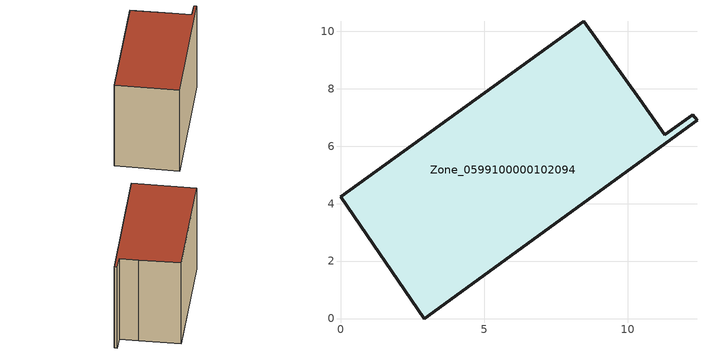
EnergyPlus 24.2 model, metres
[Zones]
Zone_0599100000102094
 floor ground (C_G): 11.28,6.4 12.26,7.1 12.4,6.9 2.91,0 0,4.24 8.47,10.34 10.41,7.64 z0
 wall outside (C_F): 2.91,0 12.4,6.9 12.26,7.1 11.28,6.4 10.41,7.64 8.47,10.34 0,4.24 2.91,0 z0:7.59
 roof outside (C_R): 0,4.24 2.91,0 12.4,6.9 12.26,7.1 11.28,6.4 10.41,7.64 8.47,10.34 z7.59
[BUILDING]
Pand.0599100000102094: North Axis=0; Terrain=City; Loads Convergence Tolerance Value=0.04; Temperature Convergence Tolerance Value=0.4; Solar Distribution=FullExterior; Maximum Number of Warmup Days=25; Minimum Number of Warmup Days=1
[Site:Location]
Rotterdam.The.Hague.AP_ZH_NLD Design_Conditions: Latitude=51.96; Longitude=4.45; Time Zone=1; Elevation=-4.5
[SITE:GROUNDTEMPERATURE:BUILDINGSURFACE]
18, 18, 18, 18, 18, 18, 18, 18, 18, 18, 18, 18
[MATERIAL] Thermal Absorptance=0.9; Solar Absorptance=0.7; Visible Absorptance=0.7
Name | Roughness | Thickness | Conductivity | Density | Specific Heat
G.TI.1975-1991 | MediumSmooth | 0.15 | 0.288461 | 540 | 1210
F.TI.1975-1991 | Rough | 0.3 | 0.230769 | 1920 | 840
R.TI.1975-1991 | MediumRough | 0.2 | 0.153846 | 1500 | 1000
[CONSTRUCTION]
C_G: G.TI.1975-1991
C_F: F.TI.1975-1991
C_R: R.TI.1975-1991
[ZONE]
Zone_0599100000102094: Type=1; Multiplier=1; Ceiling Height=Autocalculate; Volume=Autocalculate; Floor Area=autocalculate; Part of Total Floor Area=Yes
[ZONEINFILTRATION:DESIGNFLOWRATE]
Infil_Zone_0599100000102094: Zone or ZoneList or Space or SpaceList=Zone_0599100000102094; Schedule=AlwaysOn; Design Flow Rate Calculation Method=Flow/Area; Flow Rate per Floor Area=0.003; Constant Term Coefficient=1; Temperature Term Coefficient=0; Velocity Term Coefficient=0; Velocity Squared Term Coefficient=0
[HVACTEMPLATE:ZONE:IDEALLOADSAIRSYSTEM]
Zone_0599100000102094: Maximum Heating Supply Air Temperature=50; Minimum Cooling Supply Air Temperature=13; Maximum Heating Supply Air Humidity Ratio=0.0156; Minimum Cooling Supply Air Humidity Ratio=0.0077; Heating Limit=NoLimit; Cooling Limit=NoLimit; Dehumidification Control Type=ConstantSensibleHeatRatio; Cooling Sensible Heat Ratio=0.7; Dehumidification Setpoint=60; Humidification Control Type=None; Humidification Setpoint=30; Outdoor Air Method=None; Outdoor Air Flow Rate per Person=0.00944; Outdoor Air Flow Rate per Zone Floor Area=0; Outdoor Air Flow Rate per Zone=0; Demand Controlled Ventilation Type=None; Outdoor Air Economizer Type=NoEconomizer; Heat Recovery Type=None; Sensible Heat Recovery Effectiveness=0.7; Latent Heat Recovery Effectiveness=0.65
[ZONECONTROL:THERMOSTAT]
ThermostatControl_Zone_0599100000102094: Zone or ZoneList=Zone_0599100000102094; Control Type Schedule=DualSetpointControlType; Control 1=Thermostat_Zone_0599100000102094; Temperature Difference Between Cutout And Setpoint=0
[THERMOSTATSETPOINT:DUALSETPOINT]
Thermostat_Zone_0599100000102094: Heating Setpoint Temperature Schedule=HeatingSetpoint_Zone_0599100000102094; Cooling Setpoint Temperature Schedule=CoolingSetpoint_Zone_0599100000102094
[SCHEDULE:COMPACT]
HeatingSetpoint_Zone_0599100000102094: Through: 12/31, For: AllDays, Until: 24:00, 21
CoolingSetpoint_Zone_0599100000102094: Through: 12/31, For: AllDays, Until: 24:00, 24
DualSetpointControlType: Through: 12/31, For: AllDays, Until: 24:00, 4
AlwaysOn: Through: 12/31, For: AllDays, Until: 24:00, 1
